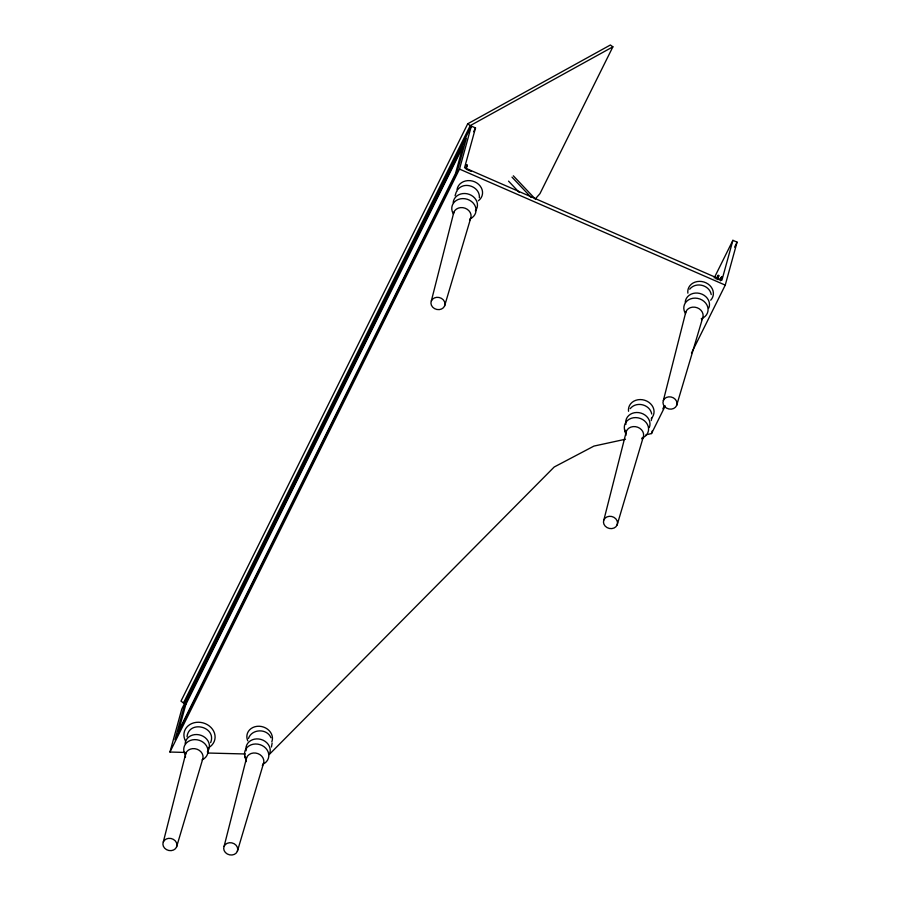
<?xml version="1.0" encoding="UTF-8"?>
<svg xmlns="http://www.w3.org/2000/svg" width="900" height="900" viewBox="0 0 900 900"><rect width="100%" height="100%" fill="white"/><g stroke="black" fill="none" stroke-linecap="round" stroke-linejoin="round"><path stroke-width="1.35" d="M272.137 743.141L271.44 747M187.042 736.762C188.865 719.629 217.013 726.637 210.645 742.635M455.074 195.739L456.277 192.004M651.217 420.604L651.859 417.926M163.294 842.029L185.816 753.278M224.089 846.394L246.611 757.643M431.325 300.994L453.848 212.243M466.515 166.297L466.616 164.734M603.866 519.998L626.389 431.246M663.356 400.522L685.879 311.771M185.321 752.445L169.954 752.04L181.789 709.076L471.341 126.112L475.515 127.946L464.558 167.726L721.935 280.114L732.904 240.322L737.077 242.156L725.242 285.12L691.504 353.059M169.954 752.04L459.506 169.088L471.341 126.112M646.031 434.767L651.51 433.575L652.252 430.886M720.326 279.45L720.844 277.954M176.569 846.967A7.099 6.098 15.4 0 0 168.604 838.361A7.099 6.098 15.4 0 0 164.61 848.16A7.099 6.098 15.4 0 0 176.569 846.967L202.579 759.521A8.955 7.706 15.4 0 0 194.839 748.688A8.955 7.706 15.4 0 0 185.479 757.26M237.364 851.332A7.099 6.098 15.4 0 0 229.41 842.726A7.099 6.098 15.4 0 0 225.405 852.525A7.099 6.098 15.4 0 0 237.364 851.332L263.374 763.886M444.6 305.944A7.099 6.098 15.4 0 0 436.646 297.338A7.099 6.098 15.4 0 0 432.641 307.136A7.099 6.098 15.4 0 0 444.6 305.944L470.61 218.486M617.141 524.936A7.099 6.098 15.4 0 0 609.176 516.33A7.099 6.098 15.4 0 0 605.183 526.129A7.099 6.098 15.4 0 0 617.141 524.936L643.151 437.49M676.631 405.473A7.099 6.098 15.4 0 0 668.678 396.855A7.099 6.098 15.4 0 0 664.684 406.665A7.099 6.098 15.4 0 0 676.631 405.473L702.641 318.015M717.75 279.63L718.909 275.434L717.413 278.392L718.166 275.186L716.085 279.023M720.518 280.845L721.676 276.637L720.619 278.73M535.331 198.889L539.944 193.669L612.877 46.834L610.38 45L467.73 123.795L180.979 701.123L183.476 702.967L187.515 699.154M183.476 702.967L470.228 125.629L612.877 46.834M473.647 131.715L475.515 127.946M714.195 277.976L732.904 240.322M734.58 247.185L737.077 242.156M662.873 408.791L664.11 406.294M651.51 433.575L665.258 405.9M248.479 738.45C251.797 728.685 267.075 728.258 270.99 737.764M466.774 166.061L467.348 164.981L466.189 169.189L471.037 171.304M269.145 754.594L554.175 467.021L593.944 446.085L625.466 439.234M457.673 189.664C464.4 180.956 480.139 186.683 479.374 197.752M689.704 289.192C695.79 281.498 709.459 284.918 711.236 294.548M630.214 408.656C636.289 400.961 649.957 404.381 651.735 414.022M207.675 753.019L245.396 753.986M716.051 278.28L720.765 280.35M459.506 169.088L725.242 285.12M467.73 123.795L470.228 125.629M513.326 175.804L535.455 199.181M511.999 177.143L531.236 197.471M508.545 181.136L519.131 192.319M624.51 429.457L626.051 435.229M244.732 755.854L246.285 761.625M687.87 293.164A12.938 11.126 15.4 0 1 703.969 282.026A12.938 11.126 15.4 0 1 710.707 300.195M628.526 411.266A12.938 11.126 15.4 0 1 644.749 400.264A12.938 11.126 15.4 0 1 651.308 418.466M185.558 741.127A15.75 13.545 15.4 0 1 191.711 723.577A15.75 13.545 15.4 0 1 212.546 729.337A15.75 13.545 15.4 0 1 208.811 747.551M456.952 191.396A12.938 11.126 15.4 0 1 474.728 181.834A12.938 11.126 15.4 0 1 478.361 200.745M247.759 740.857A12.938 11.126 15.4 0 1 259.245 726.244A12.938 11.126 15.4 0 1 271.822 741.825M625.916 424.361A12.263 10.553 15.4 0 1 638.73 412.616A12.263 10.553 15.4 0 1 649.327 427.455M625.916 433.192A8.955 7.706 15.4 0 1 637.684 427.219A8.955 7.706 15.4 0 1 642.116 439.223M625.511 432.169A12.263 10.553 15.4 0 1 631.148 418.331A12.263 10.553 15.4 0 1 647.381 424.373A12.263 10.553 15.4 0 1 641.745 438.21M185.153 743.602A12.263 10.553 15.4 0 1 201.274 735.424A12.263 10.553 15.4 0 1 207.338 751.871M184.939 754.2A12.263 10.553 15.4 0 1 190.26 740.475A12.263 10.553 15.4 0 1 206.482 745.841A12.263 10.553 15.4 0 1 202.095 759.87M685.226 302.108A12.263 10.553 15.4 0 1 699.806 293.445A12.263 10.553 15.4 0 1 708.829 307.98M685.418 313.729A8.955 7.706 15.4 0 1 697.174 307.755A8.955 7.706 15.4 0 1 701.606 319.759M685.001 312.694A12.263 10.553 15.4 0 1 690.649 298.856A12.263 10.553 15.4 0 1 706.883 304.909A12.263 10.553 15.4 0 1 701.235 318.746M246.139 750.758A12.263 10.553 15.4 0 1 258.964 739.012A12.263 10.553 15.4 0 1 269.561 753.851M246.15 759.589A8.955 7.706 15.4 0 1 257.906 753.615A8.955 7.706 15.4 0 1 262.339 765.63M245.734 758.565A12.263 10.553 15.4 0 1 251.066 744.84A12.263 10.553 15.4 0 1 267.289 750.206A12.263 10.553 15.4 0 1 262.901 764.235M453.195 202.579A12.263 10.553 15.4 0 1 469.305 194.389A12.263 10.553 15.4 0 1 475.369 210.847M453.375 214.2A8.955 7.706 15.4 0 1 465.142 208.226A8.955 7.706 15.4 0 1 469.575 220.23M452.97 213.176A12.263 10.553 15.4 0 1 458.291 199.451A12.263 10.553 15.4 0 1 474.525 204.817A12.263 10.553 15.4 0 1 470.137 218.846M184.185 706.365L174.96 739.845L457.11 171.799L466.324 138.319L184.185 706.365M185.805 704.52L178.357 731.576L455.479 173.644L462.938 146.588L185.805 704.52M466.29 167.062L465.863 167.951L466.29 167.062"/></g></svg>
